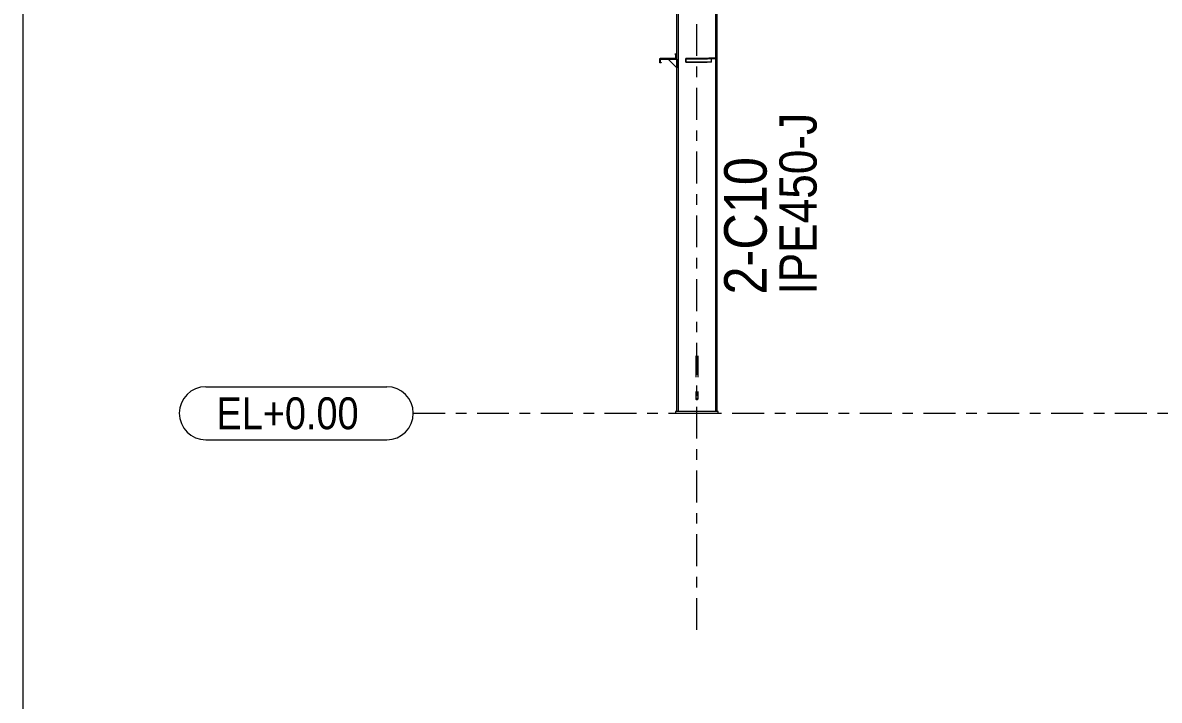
# Model space of a CAD drawing. Header units: millimetres. Extents: x -94 to 729, y -75 to 499.
# Drawn here: x -91.2 to 15.7, y 331.3 to 395 of the extents above; entities that cross this region are included whole.
import ezdxf

# ---------------------------------------------------------------- set-up
doc = ezdxf.new("R2010")
doc.units = ezdxf.units.MM
for name, pattern in [('XKITLINE00', [0]), ('XKITLINE02', [4, 2, -2]), ('XKITLINE03', [6, 3, -1, 1, -1])]:
    doc.linetypes.add(name, pattern=pattern)
for name, color, linetype, lineweight in [('DrawingSheet', 5, 'Continuous', 0), ('Part', 2, 'Continuous', 0), ('PartMark', 7, 'Continuous', 0), ('S-grid', 1, 'Continuous', 0)]:
    doc.layers.add(name, color=color, linetype=linetype, lineweight=lineweight)
doc.styles.add('ARIAL', font='ARIAL.TTF')

# ---------------------------------------------------------------- blocks, each defined once
blk = doc.blocks.new('*A402')
at = {"layer": 'Part'}
blk.add_hatch(color=3, dxfattribs=at).paths.add_polyline_path([(-29.91, 392.04), (-29.91, 392.05), (-29.79, 392.05), (-29.79, 391.63), (-31.29, 391.63), (-31.29, 391.25), (-31.18, 391.25), (-31.18, 391.23), (-31.31, 391.23), (-31.31, 391.65), (-29.8, 391.65), (-29.8, 392.04)], flags=17)
blk = doc.blocks.new('*A403')
at = {"layer": 'Part'}
blk.add_hatch(color=3, dxfattribs=at).paths.add_polyline_path([(-29.91, 392.04), (-29.91, 392.05), (-29.79, 392.05), (-29.79, 391.63), (-31.29, 391.63), (-31.29, 391.25), (-31.18, 391.25), (-31.18, 391.23), (-31.31, 391.23), (-31.31, 391.65), (-29.8, 391.65), (-29.8, 392.04)], flags=17)
blk = doc.blocks.new('*A406')
at = {"layer": 'Part'}
blk.add_hatch(color=3, dxfattribs=at).paths.add_polyline_path([(-28.86, 391.3), (-28.86, 391.63), (-28.42, 391.63), (-28.42, 391.62), (-28.84, 391.62), (-28.84, 391.3)], flags=17)
blk = doc.blocks.new('*A546')
at = {"layer": 'DrawingSheet', "color": 5, "linetype": 'XKITLINE00', "lineweight": 0}
blk.add_line((-91.23, 499.3), (-91.23, -74.7), dxfattribs=at)
blk = doc.blocks.new('*A1760')
at = {"layer": 'S-grid', "color": 1, "linetype": 'XKITLINE03', "lineweight": 0}
blk.add_line((-54.5, 358.26), (578.21, 358.26), dxfattribs=at)
at = {"layer": 'S-grid', "color": 3, "style": 'ARIAL', "width": 0.85}
blk.add_text('EL+0.00', height=3, dxfattribs=at).set_placement((-73.01, 356.76))
blk = doc.blocks.new('*A1853')
at = {"layer": 'S-grid', "color": 1, "linetype": 'XKITLINE03', "lineweight": 0}
for p, q in [((-27.83, 443.42), (-27.83, 475.19)), ((-27.83, 337.88), (-27.83, 433.67))]:
    blk.add_line(p, q, dxfattribs=at)
at = {"layer": 'S-grid', "color": 3, "style": 'ARIAL', "width": 0.85}
blk.add_text('12', height=3, dxfattribs=at).set_placement((-30.06, 476.19))
blk = doc.blocks.new('*A1857')
at = {"layer": 'Part', "color": 2, "linetype": 'XKITLINE00', "lineweight": 0}
for p, q in [((-29.71, 358.43), (-29.71, 433.06)), ((-29.59, 432.96), (-29.59, 358.43)), ((-26.07, 430.19), (-26.07, 424.13)), ((-25.96, 430.1), (-25.96, 424.13)), ((-26.07, 423.8), (-26.07, 358.43)), ((-25.96, 423.8), (-25.96, 358.43))]:
    blk.add_line(p, q, dxfattribs=at)
at = {"layer": 'Part', "color": 7, "linetype": 'XKITLINE02', "lineweight": 0}
for p, q in [((-29.71, 433.06), (-25.96, 430.1)), ((-26.07, 424.13), (-26.07, 423.8)), ((-25.96, 424.13), (-25.96, 423.8)), ((-25.96, 358.43), (-29.71, 358.43))]:
    blk.add_line(p, q, dxfattribs=at)
blk = doc.blocks.new('*A1904')
at = {"layer": 'S-grid', "color": 1, "linetype": 'XKITLINE00', "lineweight": 0}
for p, q in [((-74.01, 360.76), (-57, 360.76)), ((-74.01, 355.76), (-57, 355.76))]:
    blk.add_line(p, q, dxfattribs=at)
for centre, start, end in [((-74.01, 358.26), 90, 270), ((-57, 358.26), 270, 90)]:
    blk.add_arc(centre, 2.5, start, end, dxfattribs=at)
blk = doc.blocks.new('*A1905')
at = {"layer": 'Part', "color": 2, "linetype": 'XKITLINE00', "lineweight": 0}
for p, q in [((-31.31, 391.23), (-31.31, 391.65)), ((-31.31, 391.65), (-29.8, 391.65)), ((-29.79, 391.63), (-31.29, 391.63)), ((-31.29, 391.63), (-31.29, 391.25)), ((-29.91, 392.05), (-29.79, 392.05)), ((-29.91, 392.04), (-29.91, 392.05)), ((-29.8, 392.04), (-29.91, 392.04)), ((-29.8, 391.65), (-29.8, 392.04)), ((-29.79, 392.05), (-29.79, 391.63)), ((-31.18, 391.23), (-31.31, 391.23)), ((-31.29, 391.25), (-31.18, 391.25)), ((-31.18, 391.25), (-31.18, 391.23))]:
    blk.add_line(p, q, dxfattribs=at)
blk = doc.blocks.new('*A1906')
at = {"layer": 'Part', "color": 2, "linetype": 'XKITLINE00', "lineweight": 0}
for p, q in [((-31.31, 391.23), (-31.31, 391.65)), ((-31.31, 391.65), (-29.8, 391.65)), ((-29.79, 391.63), (-31.29, 391.63)), ((-31.29, 391.63), (-31.29, 391.25)), ((-29.91, 392.05), (-29.79, 392.05)), ((-29.91, 392.04), (-29.91, 392.05)), ((-29.8, 392.04), (-29.91, 392.04)), ((-29.8, 391.65), (-29.8, 392.04)), ((-29.79, 392.05), (-29.79, 391.63)), ((-31.18, 391.23), (-31.31, 391.23)), ((-31.29, 391.25), (-31.18, 391.25)), ((-31.18, 391.25), (-31.18, 391.23))]:
    blk.add_line(p, q, dxfattribs=at)
blk = doc.blocks.new('*A1912')
at = {"layer": 'Part', "color": 2, "linetype": 'XKITLINE00', "lineweight": 0}
for p, q in [((-28.86, 391.3), (-28.86, 391.63)), ((-26.45, 391.63), (-28.86, 391.63)), ((-26.45, 391.3), (-28.86, 391.3)), ((-26.21, 391.62), (-28.84, 391.62)), ((-28.84, 391.3), (-28.84, 391.62)), ((-28.42, 391.63), (-28.42, 391.62)), ((-26.45, 391.3), (-26.45, 391.62)), ((-26.21, 391.63), (-26.21, 391.62))]:
    blk.add_line(p, q, dxfattribs=at)
at = {"layer": 'Part', "color": 7, "linetype": 'XKITLINE02', "lineweight": 0}
for p, q in [((-26.46, 391.3), (-26.46, 391.63)), ((-26.45, 391.63), (-26.21, 391.63)), ((-26.21, 391.63), (-26.45, 391.63))]:
    blk.add_line(p, q, dxfattribs=at)
blk = doc.blocks.new('*A1913')
at = {"layer": 'Part', "color": 7, "linetype": 'XKITLINE02', "lineweight": 0}
for p, q in [((-26.21, 391.63), (-28.86, 391.63)), ((-28.86, 391.3), (-26.45, 391.3)), ((-28.84, 391.62), (-26.21, 391.62)), ((-26.46, 391.3), (-26.46, 391.63)), ((-26.45, 391.3), (-26.45, 391.62)), ((-26.21, 391.62), (-26.21, 391.63))]:
    blk.add_line(p, q, dxfattribs=at)
blk = doc.blocks.new('*A1914')
at = {"layer": 'Part', "color": 2, "linetype": 'XKITLINE00', "lineweight": 0}
for p, q in [((-31.21, 391.63), (-31.21, 391.59)), ((-31.21, 391.59), (-29.71, 391.59)), ((-29.71, 391.63), (-29.79, 391.63))]:
    blk.add_line(p, q, dxfattribs=at)
at = {"layer": 'Part', "color": 7, "linetype": 'XKITLINE02', "lineweight": 0}
for p, q in [((-29.79, 391.63), (-31.21, 391.63)), ((-29.71, 391.59), (-29.71, 391.63))]:
    blk.add_line(p, q, dxfattribs=at)
blk = doc.blocks.new('*A1915')
at = {"layer": 'Part', "color": 2, "linetype": 'XKITLINE00', "lineweight": 0}
blk.add_line((-29.71, 390.76), (-30.54, 391.59), dxfattribs=at)
at = {"layer": 'Part', "color": 7, "linetype": 'XKITLINE02', "lineweight": 0}
for p, q in [((-30.54, 391.59), (-29.71, 391.59)), ((-29.71, 391.59), (-29.71, 390.76))]:
    blk.add_line(p, q, dxfattribs=at)
blk = doc.blocks.new('*A1917')
at = {"layer": 'Part', "color": 7, "linetype": 'XKITLINE02', "lineweight": 0}
for p, q in [((-27.91, 363.66), (-27.91, 360.31)), ((-27.75, 363.66), (-27.75, 360.31))]:
    blk.add_line(p, q, dxfattribs=at)
at = {"layer": 'Part', "color": 2, "linetype": 'XKITLINE00', "lineweight": 0}
for p, q in [((-27.91, 360.31), (-27.91, 359.6)), ((-27.75, 360.31), (-27.75, 359.6)), ((-27.89, 359.64), (-27.91, 359.6)), ((-27.91, 359.6), (-27.89, 359.56)), ((-27.83, 359.66), (-27.89, 359.64)), ((-27.89, 359.56), (-27.83, 359.55)), ((-27.77, 359.64), (-27.83, 359.66)), ((-27.83, 359.55), (-27.77, 359.56)), ((-27.75, 359.6), (-27.77, 359.64)), ((-27.77, 359.56), (-27.75, 359.6))]:
    blk.add_line(p, q, dxfattribs=at)
blk = doc.blocks.new('*A1918')
at = {"layer": 'Part', "color": 2, "linetype": 'XKITLINE00', "lineweight": 0}
for p, q in [((-29.83, 358.43), (-29.83, 358.26)), ((-25.83, 358.43), (-29.83, 358.43)), ((-29.83, 358.26), (-25.83, 358.26)), ((-25.83, 358.26), (-25.83, 358.43))]:
    blk.add_line(p, q, dxfattribs=at)
blk = doc.blocks.new('*A1919')
at = {"layer": 'Part', "color": 2, "linetype": 'XKITLINE00', "lineweight": 0}
for p, q in [((-26.7, 391.68), (-26.7, 391.63)), ((-26.07, 391.68), (-26.7, 391.68)), ((-26.07, 391.63), (-26.45, 391.63))]:
    blk.add_line(p, q, dxfattribs=at)
at = {"layer": 'Part', "color": 7, "linetype": 'XKITLINE02', "lineweight": 0}
for p, q in [((-26.45, 391.63), (-26.7, 391.63)), ((-26.2, 391.63), (-26.2, 391.68)), ((-26.07, 391.68), (-26.07, 391.63))]:
    blk.add_line(p, q, dxfattribs=at)
blk = doc.blocks.new('*A1920')
at = {"layer": 'Part', "color": 7, "linetype": 'XKITLINE02', "lineweight": 0}
for p, q in [((-26.07, 391.68), (-26.7, 391.68)), ((-26.7, 391.68), (-26.7, 391.63)), ((-26.7, 391.63), (-26.07, 391.63)), ((-26.2, 391.63), (-26.2, 391.68)), ((-26.07, 391.63), (-26.07, 391.68))]:
    blk.add_line(p, q, dxfattribs=at)
blk = doc.blocks.new('*A2388')
at = {"layer": 'PartMark', "color": 7, "style": 'ARIAL', "width": 0.85}
blk.add_text('IPE450-J', height=3.5, rotation=90.0002, dxfattribs=at).set_placement((-16.56, 369.43))
at = {"layer": 'PartMark', "color": 3, "style": 'ARIAL', "width": 0.85}
blk.add_text('2-C10', height=4, rotation=90.0002, dxfattribs=at).set_placement((-21.26, 369.43))

msp = doc.modelspace()

# ---------------------------------------------------------------- block references
at = {"lineweight": 0}
for name in ['*A546', '*A1853', '*A1857', '*A402', '*A403', '*A1905', '*A1906', '*A1914', '*A1915', '*A406', '*A1912', '*A1913', '*A1919', '*A1920', '*A2388', '*A1917', '*A1904', '*A1760', '*A1918']:
    msp.add_blockref(name, (0, 0), dxfattribs=at)

doc.saveas('drawing.dxf')
